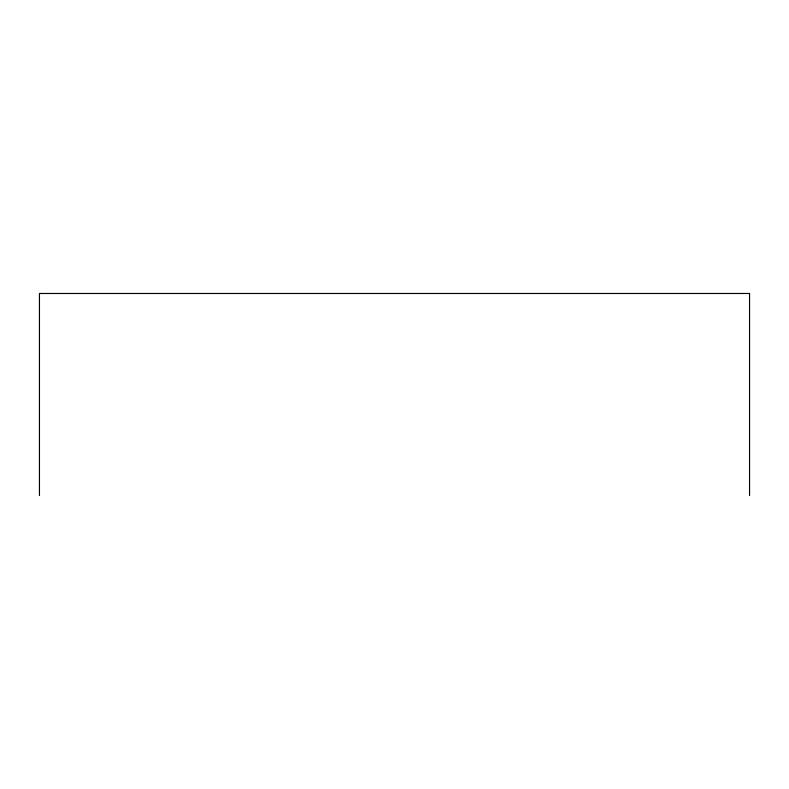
<?xml version="1.0" encoding="UTF-8"?>
<svg xmlns="http://www.w3.org/2000/svg" width="789" height="789" viewBox="0 0 789 789"><rect width="100%" height="100%" fill="white"/><g stroke="black" fill="none" stroke-linecap="round" stroke-linejoin="round"><path stroke-width="1.18" d="M749.55 495.522L749.55 293.478L39.45 293.478L39.45 495.522"/></g></svg>
